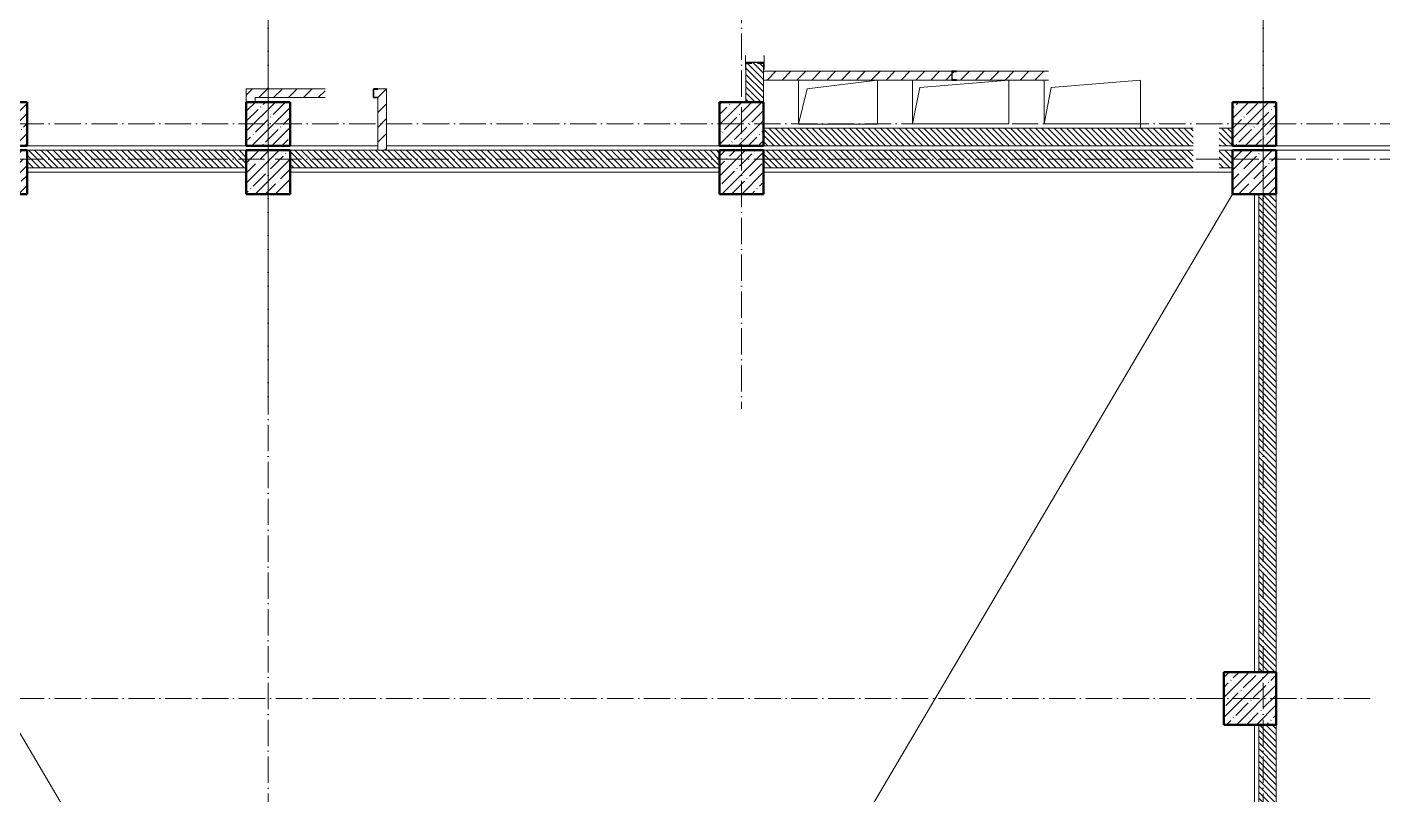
# Model space of a CAD drawing. Header units: millimetres. Extents: x -401725 to 250493, y 305116 to 802890.
# Drawn here: x 217429 to 232895, y 494597 to 503351 of the extents above; entities that cross this region are included whole.
import ezdxf

# ---------------------------------------------------------------- set-up
doc = ezdxf.new("R2010")
doc.units = ezdxf.units.MM
doc.linetypes.add('50_200_ШТРИХ_1Т_ш5_п1_п1_', pattern=[700, 500, -100, 0, -100])
for name, color, linetype, lineweight in [('A-DETL-____-OTLN-4', 7, 'Continuous', 18), ('A-FLOR-____-OTLN', 7, 'Continuous', 9), ('A-GENM-____-MCUT', 7, 'Continuous', 25), ('A-GENM-____-OTLN', 7, 'Continuous', 9), ('A-GENM-____-OTLN-1', 7, 'Continuous', 25), ('A-WALL-____-MCUT', 7, 'Continuous', 13), ('A-WALL-____-MCUT-3', 7, 'Continuous', 9), ('A-WALL-____-PATT-1', 7, 'Continuous', 9), ('A-WALL-FNSH-MCUT-1', 7, 'Continuous', 9), ('S-COLS-____-MCUT', 7, 'Continuous', 50), ('S-COLS-____-OTLN', 7, 'Continuous', 9), ('S-GRID-____-OTLN-1', 7, '50_200_ШТРИХ_1Т_ш5_п1_п1_', 9)]:
    doc.layers.add(name, color=color, linetype=linetype, lineweight=lineweight)
pattern_1 = [(45, (-89000, -42681.04), (-114.04925, 114.04925), []), (45, (-88885.95, -42681.04), (-114.04925, 114.04925), [201.613, -40.323, 3.353, -36.97])]
pattern_2 = [(45, (-77750, -42681.04), (-114.04925, 114.04925), []), (45, (-77635.95, -42681.04), (-114.04925, 114.04925), [201.613, -40.323, 3.353, -36.97])]
pattern_3 = [(45, (-83150, -42681.04), (-114.04925, 114.04925), []), (45, (-83035.95, -42681.04), (-114.04925, 114.04925), [201.613, -40.323, 3.353, -36.97])]
pattern_4 = [(135, (142429.057, 459015.94), (-35.35534, -35.35534), [])]
pattern_5 = [(45, (-74750, -43231.04), (-114.04925, 114.04925), []), (45, (-74635.95, -43231.04), (-114.04925, 114.04925), [201.613, -40.323, 3.353, -36.97])]
pattern_6 = [(45, (-77750, -43231.04), (-114.04925, 114.04925), []), (45, (-77635.95, -43231.04), (-114.04925, 114.04925), [201.613, -40.323, 3.353, -36.97])]
pattern_7 = [(45, (-74750, -42681.04), (-114.04925, 114.04925), []), (45, (-74635.95, -42681.04), (-114.04925, 114.04925), [201.613, -40.323, 3.353, -36.97])]
pattern_8 = [(45, (-83150, -43231.04), (-114.04925, 114.04925), []), (45, (-83035.95, -43231.04), (-114.04925, 114.04925), [201.613, -40.323, 3.353, -36.97])]
pattern_9 = [(45, (-89000, -43231.04), (-114.04925, 114.04925), []), (45, (-88885.95, -43231.04), (-114.04925, 114.04925), [201.613, -40.323, 3.353, -36.97])]
pattern_10 = [(45, (142429.06, 459015.94), (-84.85281, 84.85281), [])]

# ---------------------------------------------------------------- blocks, each defined once
blk = doc.blocks.new('BSC_Колонна _Прямоугольная - 500х500-V33-АР1_План отверстий 3 этажа в осях 1-64_Ю-ЯЯ')
at = {"layer": 'S-COLS-____-OTLN'}
h = blk.add_hatch(dxfattribs=at)
h.set_pattern_fill('FP_41', color=256, style=0, pattern_type=2)
h.set_pattern_definition(pattern_1)
h.paths.add_polyline_path([(-250, -250), (250, -250), (250, 250), (-250, 250)], flags=0)
at = {"layer": 'S-COLS-____-MCUT'}
for p, q in [((250, 250), (-250, 250)), ((-250, 250), (-250, -250)), ((250, -250), (250, 250)), ((-250, -250), (250, -250))]:
    blk.add_line(p, q, dxfattribs=at)
blk = doc.blocks.new('BSC_Колонна _Прямоугольная - 500х500-V34-АР1_План отверстий 3 этажа в осях 1-64_Ю-ЯЯ')
at = {"layer": 'S-COLS-____-OTLN'}
h = blk.add_hatch(dxfattribs=at)
h.set_pattern_fill('FP_42', color=256, style=0, pattern_type=2)
h.set_pattern_definition(pattern_2)
h.paths.add_polyline_path([(-250, -250), (250, -250), (250, 250), (-250, 250)], flags=0)
at = {"layer": 'S-COLS-____-MCUT'}
for p, q in [((250, 250), (-250, 250)), ((-250, 250), (-250, -250)), ((250, -250), (250, 250)), ((-250, -250), (250, -250))]:
    blk.add_line(p, q, dxfattribs=at)
blk = doc.blocks.new('BSC_Колонна _Прямоугольная - 500х500-V35-АР1_План отверстий 3 этажа в осях 1-64_Ю-ЯЯ')
at = {"layer": 'S-COLS-____-OTLN'}
h = blk.add_hatch(dxfattribs=at)
h.set_pattern_fill('FP_43', color=256, style=0, pattern_type=2)
h.set_pattern_definition(pattern_3)
h.paths.add_polyline_path([(-250, -250), (250, -250), (250, 250), (-250, 250)], flags=0)
at = {"layer": 'S-COLS-____-MCUT'}
for p, q in [((250, 250), (-250, 250)), ((-250, 250), (-250, -250)), ((250, -250), (250, 250)), ((-250, -250), (250, -250))]:
    blk.add_line(p, q, dxfattribs=at)
blk = doc.blocks.new('BSC_Колонна _Прямоугольная - 500х500-V56-АР1_План отверстий 3 этажа в осях 1-64_Ю-ЯЯ')
at = {"layer": 'S-COLS-____-OTLN'}
h = blk.add_hatch(dxfattribs=at)
h.set_pattern_fill('FP_64', color=256, style=0, pattern_type=2)
h.set_pattern_definition(pattern_5)
h.paths.add_polyline_path([(-250, -250), (250, -250), (250, 250), (-250, 250)], flags=0)
at = {"layer": 'S-COLS-____-MCUT'}
for p, q in [((250, 250), (-250, 250)), ((-250, 250), (-250, -250)), ((250, -250), (250, 250)), ((-250, -250), (250, -250))]:
    blk.add_line(p, q, dxfattribs=at)
blk = doc.blocks.new('BSC_Колонна _Прямоугольная - 500х500-V118-АР1_План отверстий 3 этажа в осях 1-64_Ю-ЯЯ')
at = {"layer": 'S-COLS-____-OTLN'}
h = blk.add_hatch(dxfattribs=at)
h.set_pattern_fill('FP_123', color=256, style=0, pattern_type=2)
h.set_pattern_definition(pattern_6)
h.paths.add_polyline_path([(-250, -250), (250, -250), (250, 250), (-250, 250)], flags=0)
at = {"layer": 'S-COLS-____-MCUT'}
for p, q in [((250, 250), (-250, 250)), ((-250, 250), (-250, -250)), ((250, -250), (250, 250)), ((-250, -250), (250, -250))]:
    blk.add_line(p, q, dxfattribs=at)
blk = doc.blocks.new('BSC_Колонна _Прямоугольная - 500х500-V119-АР1_План отверстий 3 этажа в осях 1-64_Ю-ЯЯ')
at = {"layer": 'S-COLS-____-OTLN'}
h = blk.add_hatch(dxfattribs=at)
h.set_pattern_fill('FP_124', color=256, style=0, pattern_type=2)
h.set_pattern_definition(pattern_7)
h.paths.add_polyline_path([(-250, -250), (250, -250), (250, 250), (-250, 250), (-250, 12)], flags=0)
at = {"layer": 'S-COLS-____-MCUT'}
for p, q in [((250, 250), (-250, 250)), ((-250, 250), (-250, -250)), ((250, -250), (250, 250)), ((-250, -250), (250, -250))]:
    blk.add_line(p, q, dxfattribs=at)
blk = doc.blocks.new('BSC_Колонна _Прямоугольная - 500х500-V120-АР1_План отверстий 3 этажа в осях 1-64_Ю-ЯЯ')
at = {"layer": 'S-COLS-____-OTLN'}
h = blk.add_hatch(dxfattribs=at)
h.set_pattern_fill('FP_125', color=256, style=0, pattern_type=2)
h.set_pattern_definition(pattern_8)
h.paths.add_polyline_path([(-250, -250), (250, -250), (250, 250), (-250, 250)], flags=0)
at = {"layer": 'S-COLS-____-MCUT'}
for p, q in [((250, 250), (-250, 250)), ((-250, 250), (-250, -250)), ((250, -250), (250, 250)), ((-250, -250), (250, -250))]:
    blk.add_line(p, q, dxfattribs=at)
blk = doc.blocks.new('BSC_Колонна _Прямоугольная - 500х500-V121-АР1_План отверстий 3 этажа в осях 1-64_Ю-ЯЯ')
at = {"layer": 'S-COLS-____-OTLN'}
h = blk.add_hatch(dxfattribs=at)
h.set_pattern_fill('FP_126', color=256, style=0, pattern_type=2)
h.set_pattern_definition(pattern_9)
h.paths.add_polyline_path([(-250, -250), (250, -250), (250, 250), (-250, 250)], flags=0)
at = {"layer": 'S-COLS-____-MCUT'}
for p, q in [((250, 250), (-250, 250)), ((-250, 250), (-250, -250)), ((250, -250), (250, 250)), ((-250, -250), (250, -250))]:
    blk.add_line(p, q, dxfattribs=at)
blk = doc.blocks.new('154_Фахверк_СКБ_Швеллер - Тип_100_3960-28515122-АР1_План отверстий 3 этажа в осях 1-64_Ю-ЯЯ')
at = {"layer": 'A-GENM-____-MCUT'}
for p, q in [((175, 50), (125, 50)), ((125, 50), (125, -50)), ((128, 47), (175, 47)), ((128, -47), (128, 47)), ((175, 47), (175, 50)), ((125, -50), (175, -50)), ((175, -47), (128, -47)), ((175, -50), (175, -47))]:
    blk.add_line(p, q, dxfattribs=at)
blk = doc.blocks.new('154_Стойка_СКБ_Уголок - СМ-2480_200-28346303-АР1_План отверстий 3 этажа в осях 1-64_Ю-ЯЯ')
at = {"layer": 'A-GENM-____-MCUT'}
for p, q in [((125, 156), (125, 81)), ((200, 156), (125, 156)), ((200, 150), (200, 156)), ((125, 81), (131, 81)), ((131, 19), (125, 19)), ((125, 19), (125, -56)), ((131, 81), (131, 150)), ((131, 150), (200, 150)), ((131, -50), (131, 19)), ((125, -56), (200, -56)), ((200, -50), (131, -50)), ((200, -56), (200, -50))]:
    blk.add_line(p, q, dxfattribs=at)
blk = doc.blocks.new('Стойка_Влож_Полоса боковая - Полоса-V164-АР1_План отверстий 3 этажа в осях 1-64_Ю-ЯЯ')
at = {"layer": 'A-GENM-____-OTLN'}
for p, q in [((-5, 60), (0, 60)), ((-5, -60), (-5, 60)), ((0, 31), (0, -31)), ((0, -60), (-5, -60))]:
    blk.add_line(p, q, dxfattribs=at)
blk = doc.blocks.new('Стойка_Влож_Уголок_Опорный - Уголок-28213941-АР1_План отверстий 3 этажа в осях 1-64_Ю-ЯЯ')
at = {"layer": 'A-GENM-____-OTLN'}
for p, q in [((-212, -6), (-212, 0)), ((0, 0), (0, -6)), ((-212, -75), (-212, -6)), ((-212, -6), (-206, -6)), ((-212, -75), (-206, -75)), ((-6, -6), (0, -6)), ((-6, -75), (0, -75)), ((0, -6), (0, -75))]:
    blk.add_line(p, q, dxfattribs=at)
blk = doc.blocks.new('AR_Отверстие прямоугольное _в плите_ - AR_Отверстие прямоугольное _в плите_-30552730-АР1_План отверстий 3 этажа в осях 1-64_Ю-ЯЯ')
at = {"layer": 'A-GENM-____-OTLN'}
for p, q in [((450, 250), (-450, 250)), ((-450, 250), (-450, -250)), ((-350, 150), (450, 250)), ((450, -250), (450, 250)), ((-450, -250), (-350, 150)), ((-450, -250), (450, -250))]:
    blk.add_line(p, q, dxfattribs=at)
blk = doc.blocks.new('AR_Отверстие прямоугольное _в плите_ - AR_Отверстие прямоугольное _в плите_-V202-АР1_План отверстий 3 этажа в осях 1-64_Ю-ЯЯ')
at = {"layer": 'A-GENM-____-OTLN'}
for p, q in [((-550, 250), (-550, -250)), ((-550, -250), (-467, 167)), ((-467, 167), (550, 250)), ((550, -250), (550, 250)), ((-550, -250), (550, -250))]:
    blk.add_line(p, q, dxfattribs=at)
blk = doc.blocks.new('AR_Отверстие прямоугольное _в плите_ - AR_Отверстие прямоугольное _в плите_-V203-АР1_План отверстий 3 этажа в осях 1-64_Ю-ЯЯ')
at = {"layer": 'A-GENM-____-OTLN'}
for p, q in [((-550, 250), (-550, -250)), ((-550, -250), (-467, 167)), ((-467, 167), (550, 250)), ((-550, -250), (550, -250))]:
    blk.add_line(p, q, dxfattribs=at)
blk = doc.blocks.new('154_Фахверк_СКБ_Швеллер - Тип_100_3960_зеркало-36793856-АР1_План отверстий 3 этажа в осях 1-64_Ю-ЯЯ')
at = {"layer": 'A-GENM-____-MCUT'}
for p, q in [((175, 50), (125, 50)), ((125, 50), (125, -50)), ((128, 47), (175, 47)), ((128, -47), (128, 47)), ((175, 47), (175, 50)), ((125, -50), (175, -50)), ((175, -47), (128, -47)), ((175, -50), (175, -47))]:
    blk.add_line(p, q, dxfattribs=at)
blk = doc.blocks.new('BSC_Колонна _Прямоугольная - 500х500-25642906-АР1_План отверстий 3 этажа в осях 1-64_А-ГГ')
at = {"layer": 'S-COLS-____-OTLN'}
h = blk.add_hatch(dxfattribs=at)
h.set_pattern_fill('FP_48', color=256, style=0, pattern_type=2)
h.set_pattern_definition(pattern_1)
h.paths.add_polyline_path([(-250, -250), (250, -250), (250, 250), (-250, 250)], flags=0)
at = {"layer": 'S-COLS-____-MCUT'}
for p, q in [((250, 250), (-250, 250)), ((-250, 250), (-250, -250)), ((250, -250), (250, 250)), ((-250, -250), (250, -250))]:
    blk.add_line(p, q, dxfattribs=at)
blk = doc.blocks.new('BSC_Колонна _Прямоугольная - 600х600-26981669-АР1_План отверстий 3 этажа в осях 1-64_А-ГГ')
at = {"layer": 'S-COLS-____-OTLN'}
h = blk.add_hatch(dxfattribs=at)
h.set_pattern_fill('FP_54', color=256, style=0, pattern_type=2)
h.set_pattern_definition([(45, (-88950, -36681.04), (-114.04925, 114.04925), []), (45, (-88835.95, -36681.04), (-114.04925, 114.04925), [201.613, -40.323, 3.353, -36.97])])
h.paths.add_polyline_path([(-300, -300), (300, -300), (300, 300), (-300, 300)], flags=0)
at = {"layer": 'S-COLS-____-MCUT'}
for p, q in [((300, 300), (-300, 300)), ((-300, 300), (-300, -300)), ((300, -300), (300, 300)), ((-300, -300), (300, -300))]:
    blk.add_line(p, q, dxfattribs=at)
blk = doc.blocks.new('BSC_Колонна _Прямоугольная - 500х500-V21-АР1_План отверстий 3 этажа в осях 1-64_А-ГГ')
at = {"layer": 'S-COLS-____-OTLN'}
h = blk.add_hatch(dxfattribs=at)
h.set_pattern_fill('FP_58', color=256, style=0, pattern_type=2)
h.set_pattern_definition(pattern_2)
h.paths.add_polyline_path([(-250, -250), (250, -250), (250, 250), (-250, 250)], flags=0)
at = {"layer": 'S-COLS-____-MCUT'}
for p, q in [((250, 250), (-250, 250)), ((-250, 250), (-250, -250)), ((250, -250), (250, 250)), ((-250, -250), (250, -250))]:
    blk.add_line(p, q, dxfattribs=at)
blk = doc.blocks.new('BSC_Колонна _Прямоугольная - 500х500-V22-АР1_План отверстий 3 этажа в осях 1-64_А-ГГ')
at = {"layer": 'S-COLS-____-OTLN'}
h = blk.add_hatch(dxfattribs=at)
h.set_pattern_fill('FP_59', color=256, style=0, pattern_type=2)
h.set_pattern_definition(pattern_3)
h.paths.add_polyline_path([(-250, -250), (250, -250), (250, 250), (-250, 250)], flags=0)
at = {"layer": 'S-COLS-____-MCUT'}
for p, q in [((250, 250), (-250, 250)), ((-250, 250), (-250, -250)), ((250, -250), (250, 250)), ((-250, -250), (250, -250))]:
    blk.add_line(p, q, dxfattribs=at)
blk = doc.blocks.new('BSC_Колонна _Прямоугольная - 500х500-V87-АР1_План отверстий 3 этажа в осях 1-64_А-ГГ')
at = {"layer": 'S-COLS-____-OTLN'}
h = blk.add_hatch(dxfattribs=at)
h.set_pattern_fill('FP_124', color=256, style=0, pattern_type=2)
h.set_pattern_definition(pattern_5)
h.paths.add_polyline_path([(-250, -250), (250, -250), (250, 250), (-250, 250)], flags=0)
at = {"layer": 'S-COLS-____-MCUT'}
for p, q in [((250, 250), (-250, 250)), ((-250, 250), (-250, -250)), ((250, -250), (250, 250)), ((-250, -250), (250, -250))]:
    blk.add_line(p, q, dxfattribs=at)
blk = doc.blocks.new('BSC_Колонна _Прямоугольная - 500х500-V142-АР1_План отверстий 3 этажа в осях 1-64_А-ГГ')
at = {"layer": 'S-COLS-____-OTLN'}
h = blk.add_hatch(dxfattribs=at)
h.set_pattern_fill('FP_165', color=256, style=0, pattern_type=2)
h.set_pattern_definition(pattern_6)
h.paths.add_polyline_path([(-250, -250), (250, -250), (250, 250), (-250, 250)], flags=0)
at = {"layer": 'S-COLS-____-MCUT'}
for p, q in [((250, 250), (-250, 250)), ((-250, 250), (-250, -250)), ((250, -250), (250, 250)), ((-250, -250), (250, -250))]:
    blk.add_line(p, q, dxfattribs=at)
blk = doc.blocks.new('BSC_Колонна _Прямоугольная - 500х500-V143-АР1_План отверстий 3 этажа в осях 1-64_А-ГГ')
at = {"layer": 'S-COLS-____-OTLN'}
h = blk.add_hatch(dxfattribs=at)
h.set_pattern_fill('FP_166', color=256, style=0, pattern_type=2)
h.set_pattern_definition(pattern_7)
h.paths.add_polyline_path([(-250, -250), (250, -250), (250, 250), (-250, 250)], flags=0)
at = {"layer": 'S-COLS-____-MCUT'}
for p, q in [((250, 250), (-250, 250)), ((-250, 250), (-250, -250)), ((250, -250), (250, 250)), ((-250, -250), (250, -250))]:
    blk.add_line(p, q, dxfattribs=at)
blk = doc.blocks.new('BSC_Колонна _Прямоугольная - 500х500-V144-АР1_План отверстий 3 этажа в осях 1-64_А-ГГ')
at = {"layer": 'S-COLS-____-OTLN'}
h = blk.add_hatch(dxfattribs=at)
h.set_pattern_fill('FP_167', color=256, style=0, pattern_type=2)
h.set_pattern_definition(pattern_8)
h.paths.add_polyline_path([(-250, -250), (250, -250), (250, 250), (-250, 250)], flags=0)
at = {"layer": 'S-COLS-____-MCUT'}
for p, q in [((250, 250), (-250, 250)), ((-250, 250), (-250, -250)), ((250, -250), (250, 250)), ((-250, -250), (250, -250))]:
    blk.add_line(p, q, dxfattribs=at)
blk = doc.blocks.new('BSC_Колонна _Прямоугольная - 500х500-V145-АР1_План отверстий 3 этажа в осях 1-64_А-ГГ')
at = {"layer": 'S-COLS-____-OTLN'}
h = blk.add_hatch(dxfattribs=at)
h.set_pattern_fill('FP_168', color=256, style=0, pattern_type=2)
h.set_pattern_definition(pattern_9)
h.paths.add_polyline_path([(-250, -250), (250, -250), (250, 250), (-250, 250)], flags=0)
at = {"layer": 'S-COLS-____-MCUT'}
for p, q in [((250, 250), (-250, 250)), ((-250, 250), (-250, -250)), ((250, -250), (250, 250)), ((-250, -250), (250, -250))]:
    blk.add_line(p, q, dxfattribs=at)
blk = doc.blocks.new('154_Фахверк_СКБ_Швеллер - Тип_100_3960_зеркало-36793856-АР1_План отверстий 3 этажа в осях 1-64_А-ГГ')
at = {"layer": 'A-GENM-____-MCUT'}
for p, q in [((175, 50), (125, 50)), ((125, 50), (125, -50)), ((128, 47), (175, 47)), ((128, -47), (128, 47)), ((175, 47), (175, 50)), ((125, -50), (175, -50)), ((175, -47), (128, -47)), ((175, -50), (175, -47))]:
    blk.add_line(p, q, dxfattribs=at)

msp = doc.modelspace()

# ---------------------------------------------------------------- hatches: boundary and pattern name
at = {"layer": 'A-WALL-____-PATT-1'}
h = msp.add_hatch(dxfattribs=at)
h.set_pattern_fill('FP_9', color=256, style=0, pattern_type=2)
h.set_pattern_definition(pattern_4)
h.paths.add_polyline_path([(225829.0567, 502496.983), (225829.0567, 502940.983), (225760.0567, 502940.983), (225760.0567, 502946.983), (225698.0567, 502946.983), (225698.0567, 502940.983), (225629.0567, 502940.983), (225629.0567, 502496.983), (225789.0567, 502496.983)], flags=0)
h.paths.add_polyline_path([(225698.0567, 504646.983), (225760.0567, 504646.983), (225760.0567, 504652.983), (225829.0567, 504652.983), (225829.0567, 504946.983), (225629.0567, 504946.983), (225629.0567, 504652.983), (225698.0567, 504652.983)], flags=0)
h = msp.add_hatch(dxfattribs=at)
h.set_pattern_fill('FP_7', color=256, style=0, pattern_type=2)
h.set_pattern_definition(pattern_10)
h.paths.add_polyline_path([(225829.0567, 502746.983), (227979.0567, 502746.983), (227979.0567, 502846.983), (225829.0567, 502846.983)], flags=0)
h.paths.add_polyline_path([(228029.0567, 502746.983), (229079.0567, 502746.983), (229079.0567, 502846.983), (228029.0567, 502846.983), (228029.0567, 502843.983), (227982.0567, 502843.983), (227982.0567, 502749.983), (228029.0567, 502749.983)], flags=0)
h = msp.add_hatch(dxfattribs=at)
h.set_pattern_fill('FP_7', color=256, style=0, pattern_type=2)
h.set_pattern_definition(pattern_10)
h.paths.add_polyline_path([(220029.0567, 502496.983), (220029.0567, 502646.983), (219929.0567, 502646.983), (219929.0567, 502496.983)], flags=0)
h = msp.add_hatch(dxfattribs=at)
h.set_pattern_fill('FP_4', color=256, style=0, pattern_type=2)
h.set_pattern_definition(pattern_10)
h.paths.add_polyline_path([(220029.0567, 502496.983), (220029.0567, 502646.983), (219929.0567, 502646.983), (219929.0567, 502496.983)], flags=0)
h = msp.add_hatch(dxfattribs=at)
h.set_pattern_fill('FP_7', color=256, style=0, pattern_type=2)
h.set_pattern_definition(pattern_10)
h.paths.add_polyline_path([(220829.0567, 502546.983), (220829.0567, 502646.983), (220029.0567, 502646.983), (220029.0567, 502546.983), (220183.4594, 502546.983)], flags=0)
h.paths.add_polyline_path([(221529.0567, 502546.983), (221529.0567, 502646.983), (221429.0567, 502646.983), (221429.0567, 502643.983), (221382.0567, 502643.983), (221382.0567, 502549.983), (221429.0567, 502549.983), (221429.0567, 502546.983)], flags=0)
h = msp.add_hatch(dxfattribs=at)
h.set_pattern_fill('FP_4', color=256, style=0, pattern_type=2)
h.set_pattern_definition(pattern_10)
h.paths.add_polyline_path([(221429.0567, 502546.983), (221529.0567, 502546.983), (221529.0567, 502646.983), (221429.0567, 502646.983), (221429.0567, 502643.983), (221382.0567, 502643.983), (221382.0567, 502549.983), (221429.0567, 502549.983)], flags=0)
h.paths.add_polyline_path([(220029.0567, 502546.983), (220829.0567, 502546.983), (220829.0567, 502646.983), (220029.0567, 502646.983)], flags=0)
h = msp.add_hatch(dxfattribs=at)
h.set_pattern_fill('FP_7', color=256, style=0, pattern_type=2)
h.set_pattern_definition(pattern_10)
h.paths.add_polyline_path([(221529.0567, 501946.983), (221529.0567, 502546.983), (221429.0567, 502546.983), (221429.0567, 501946.983)], flags=0)
h = msp.add_hatch(dxfattribs=at)
h.set_pattern_fill('FP_4', color=256, style=0, pattern_type=2)
h.set_pattern_definition(pattern_10)
h.paths.add_polyline_path([(221529.0567, 501946.983), (221529.0567, 502546.983), (221429.0567, 502546.983), (221429.0567, 501946.983)], flags=0)
h = msp.add_hatch(dxfattribs=at)
h.set_pattern_fill('FP_9', color=256, style=0, pattern_type=2)
h.set_pattern_definition(pattern_4)
h.paths.add_polyline_path([(231029.0567, 501996.983), (231179.0567, 501996.983), (231179.0567, 502196.983), (231029.0567, 502196.983)], flags=0)
h.paths.add_polyline_path([(230729.0567, 501996.983), (230729.0567, 502196.983), (225829.0567, 502196.983), (225829.0567, 501996.983), (227253.3166, 501996.983)], flags=0)
h = msp.add_hatch(dxfattribs=at)
h.set_pattern_fill('FP_6', color=256, style=0, pattern_type=2)
h.set_pattern_definition(pattern_4)
h.paths.add_polyline_path([(231029.0567, 501996.983), (231179.0567, 501996.983), (231179.0567, 502196.983), (231029.0567, 502196.983)], flags=0)
h.paths.add_polyline_path([(230729.0567, 501996.983), (230729.0567, 502196.983), (225829.0567, 502196.983), (225829.0567, 501996.983), (227253.6656, 501996.983)], flags=0)
h = msp.add_hatch(dxfattribs=at)
h.set_pattern_fill('FP_9', color=256, style=0, pattern_type=2)
h.set_pattern_definition(pattern_4)
h.paths.add_polyline_path([(219929.0567, 501746.983), (219929.0567, 501946.983), (217429.0567, 501946.983), (217429.0567, 501746.983), (218415.9952, 501746.983)], flags=0)
h = msp.add_hatch(dxfattribs=at)
h.set_pattern_fill('FP_6', color=256, style=0, pattern_type=2)
h.set_pattern_definition(pattern_4)
h.paths.add_polyline_path([(219929.0567, 501746.983), (219929.0567, 501946.983), (217429.0567, 501946.983), (217429.0567, 501746.983), (218416.3442, 501746.983)], flags=0)
h = msp.add_hatch(dxfattribs=at)
h.set_pattern_fill('FP_9', color=256, style=0, pattern_type=2)
h.set_pattern_definition(pattern_4)
h.paths.add_polyline_path([(225329.0567, 501746.983), (225329.0567, 501946.983), (220429.0567, 501946.983), (220429.0567, 501746.983), (223718.388, 501746.983)], flags=0)
h = msp.add_hatch(dxfattribs=at)
h.set_pattern_fill('FP_6', color=256, style=0, pattern_type=2)
h.set_pattern_definition(pattern_4)
h.paths.add_polyline_path([(225329.0567, 501746.983), (225329.0567, 501946.983), (220429.0567, 501946.983), (220429.0567, 501746.983), (223718.737, 501746.983)], flags=0)
h = msp.add_hatch(dxfattribs=at)
h.set_pattern_fill('FP_9', color=256, style=0, pattern_type=2)
h.set_pattern_definition(pattern_4)
h.paths.add_polyline_path([(231029.0567, 501746.983), (231179.0567, 501746.983), (231179.0567, 501946.983), (231029.0567, 501946.983)], flags=0)
h.paths.add_polyline_path([(230729.0567, 501746.983), (230729.0567, 501946.983), (225829.0567, 501946.983), (225829.0567, 501746.983), (227253.3166, 501746.983)], flags=0)
h = msp.add_hatch(dxfattribs=at)
h.set_pattern_fill('FP_6', color=256, style=0, pattern_type=2)
h.set_pattern_definition(pattern_4)
h.paths.add_polyline_path([(231029.0567, 501746.983), (231179.0567, 501746.983), (231179.0567, 501946.983), (231029.0567, 501946.983)], flags=0)
h.paths.add_polyline_path([(230729.0567, 501746.983), (230729.0567, 501946.983), (225829.0567, 501946.983), (225829.0567, 501746.983), (227253.6656, 501746.983)], flags=0)
h = msp.add_hatch(dxfattribs=at)
h.set_pattern_fill('FP_6', color=256, style=0, pattern_type=2)
h.set_pattern_definition(pattern_4)
h.paths.add_polyline_path([(231679.0567, 495996.983), (231679.0567, 501446.983), (231479.0567, 501446.983), (231479.0567, 495996.983)], flags=0)
h = msp.add_hatch(dxfattribs=at)
h.set_pattern_fill('FP_6', color=256, style=0, pattern_type=2)
h.set_pattern_definition(pattern_4)
h.paths.add_polyline_path([(231679.0567, 489996.983), (231679.0567, 495396.983), (231479.0567, 495396.983), (231479.0567, 489996.983)], flags=0)

# ---------------------------------------------------------------- linework, layer by layer
at = {"layer": 'A-DETL-____-OTLN-4'}
for p, q in [((213779.0567, 471946.983), (231179.0567, 501446.983)), ((213779.0567, 501346.983), (231179.0567, 471846.983))]:
    msp.add_line(p, q, dxfattribs=at)
at = {"layer": 'A-FLOR-____-OTLN'}
for p, q in [((226229.0567, 502745.733), (227129.0567, 502745.733)), ((226229.0567, 502245.733), (226229.0567, 502745.733)), ((227129.0567, 502745.733), (227129.0567, 502245.733)), ((227529.0567, 502246.983), (227529.0567, 502746.983)), ((228629.0567, 502746.983), (228629.0567, 502246.983)), ((229029.0567, 502246.983), (229029.0567, 502746.983)), ((227129.0567, 502245.733), (226229.0567, 502245.733)), ((228629.0567, 502246.983), (227529.0567, 502246.983)), ((230129.0567, 502246.983), (229029.0567, 502246.983)), ((217429.0567, 501996.983), (219929.0567, 501996.983)), ((217429.0567, 501996.983), (219929.0567, 501996.983)), ((220429.0567, 501996.983), (221429.0567, 501996.983)), ((220429.0567, 501996.983), (221429.0567, 501996.983)), ((221529.0567, 501996.983), (225329.0567, 501996.983)), ((221529.0567, 501996.983), (225329.0567, 501996.983)), ((231679.0567, 501996.983), (235129.0567, 501996.983)), ((231679.0567, 501996.983), (235129.0567, 501996.983)), ((235129.0567, 501946.983), (231679.0567, 501946.983)), ((235129.0567, 501946.983), (231679.0567, 501946.983)), ((217429.0567, 501696.983), (219929.0567, 501696.983)), ((217429.0567, 501696.983), (219929.0567, 501696.983)), ((220429.0567, 501696.983), (225329.0567, 501696.983)), ((220429.0567, 501696.983), (225329.0567, 501696.983)), ((225829.0567, 501696.983), (231179.0567, 501696.983)), ((225829.0567, 501696.983), (231179.0567, 501696.983)), ((231429.0567, 501446.983), (231429.0567, 495996.983)), ((231429.0567, 495396.983), (231429.0567, 489996.983))]:
    msp.add_line(p, q, dxfattribs=at)
at = {"layer": 'A-WALL-____-MCUT'}
for p, q in [((225629.0567, 502871.983), (225629.0567, 502496.983)), ((225829.0567, 502496.983), (225829.0567, 502871.983)), ((230729.0567, 502196.983), (225829.0567, 502196.983)), ((231179.0567, 502196.983), (231029.0567, 502196.983)), ((219929.0567, 501946.983), (217429.0567, 501946.983)), ((225329.0567, 501946.983), (220429.0567, 501946.983)), ((225829.0567, 501996.983), (230729.0567, 501996.983)), ((230729.0567, 501946.983), (225829.0567, 501946.983)), ((231029.0567, 501996.983), (231179.0567, 501996.983)), ((231179.0567, 501946.983), (231029.0567, 501946.983)), ((217429.0567, 501746.983), (219929.0567, 501746.983)), ((220429.0567, 501746.983), (225329.0567, 501746.983)), ((225829.0567, 501746.983), (230729.0567, 501746.983)), ((231029.0567, 501746.983), (231179.0567, 501746.983))]:
    msp.add_line(p, q, dxfattribs=at)
at = {"layer": 'A-WALL-____-MCUT-3'}
for p, q in [((230729.0567, 502196.983), (225829.0567, 502196.983)), ((231179.0567, 502196.983), (231029.0567, 502196.983)), ((219929.0567, 501946.983), (217429.0567, 501946.983)), ((225329.0567, 501946.983), (220429.0567, 501946.983)), ((225829.0567, 501996.983), (230729.0567, 501996.983)), ((230729.0567, 501946.983), (225829.0567, 501946.983)), ((231029.0567, 501996.983), (231179.0567, 501996.983)), ((231179.0567, 501946.983), (231029.0567, 501946.983)), ((217429.0567, 501746.983), (219929.0567, 501746.983)), ((220429.0567, 501746.983), (225329.0567, 501746.983)), ((225829.0567, 501746.983), (230729.0567, 501746.983)), ((231029.0567, 501746.983), (231179.0567, 501746.983)), ((231479.0567, 501446.983), (231479.0567, 495996.983)), ((231679.0567, 495996.983), (231679.0567, 501446.983)), ((231479.0567, 495396.983), (231479.0567, 489996.983)), ((231679.0567, 489996.983), (231679.0567, 495396.983))]:
    msp.add_line(p, q, dxfattribs=at)
at = {"layer": 'A-WALL-FNSH-MCUT-1'}
for p, q in [((227979.0567, 502846.983), (225829.0567, 502846.983)), ((229079.0567, 502846.983), (228029.0567, 502846.983)), ((219929.0567, 502646.983), (219929.0567, 502496.983)), ((220829.0567, 502646.983), (219929.0567, 502646.983)), ((219929.0567, 502646.983), (219929.0567, 502496.983)), ((220829.0567, 502646.983), (219929.0567, 502646.983)), ((221529.0567, 502646.983), (221429.0567, 502646.983)), ((221529.0567, 502646.983), (221429.0567, 502646.983)), ((221529.0567, 501946.983), (221529.0567, 502646.983)), ((221529.0567, 501946.983), (221529.0567, 502646.983)), ((225829.0567, 502746.983), (227979.0567, 502746.983)), ((228029.0567, 502746.983), (229079.0567, 502746.983)), ((230129.0567, 502746.983), (230129.0567, 502196.983)), ((220029.0567, 502496.983), (220029.0567, 502546.983)), ((220029.0567, 502546.983), (220829.0567, 502546.983)), ((220029.0567, 502496.983), (220029.0567, 502546.983)), ((220029.0567, 502546.983), (220829.0567, 502546.983)), ((221429.0567, 502546.983), (221429.0567, 501946.983)), ((221429.0567, 502546.983), (221429.0567, 501946.983))]:
    msp.add_line(p, q, dxfattribs=at)
at = {"layer": 'S-GRID-____-OTLN-1', "color": 251, "ltscale": 0.6, "true_color": 0x636466}
for p, q in [((220179.0567, 549908.7924), (220179.0567, 498996.983)), ((225579.0567, 549908.7924), (225579.0567, 498996.983)), ((231529.0567, 549908.7924), (231529.0567, 498996.983)), ((231529.0567, 508896.9006), (231529.0567, 454533.3346)), ((216901.3712, 502246.983), (246363.6265, 502246.983)), ((216901.3712, 502246.983), (246363.6265, 502246.983)), ((209755.8272, 501846.983), (246503.4633, 501846.983)), ((232747.844, 495696.983), (209755.8272, 495696.983))]:
    msp.add_line(p, q, dxfattribs=at)
at = {"layer": 'S-GRID-____-OTLN-1', "color": 146, "ltscale": 0.6, "true_color": 0x105689}
msp.add_line((220179.0567, 508896.9006), (220179.0567, 467585.8406), dxfattribs=at)

# ---------------------------------------------------------------- block references
at = {"layer": 'A-GENM-____-OTLN'}
for name, p, rotation in [('Стойка_Влож_Уголок_Опорный - Уголок-28213941-АР1_План отверстий 3 этажа в осях 1-64_Ю-ЯЯ', (225623.0567, 502946.983), 180), ('Стойка_Влож_Полоса боковая - Полоса-V164-АР1_План отверстий 3 этажа в осях 1-64_Ю-ЯЯ', (225729.0567, 502946.983), 269.9999999999999)]:
    msp.add_blockref(name, p, dxfattribs=dict(at, rotation=rotation))
for name, p in [('AR_Отверстие прямоугольное _в плите_ - AR_Отверстие прямоугольное _в плите_-30552730-АР1_План отверстий 3 этажа в осях 1-64_Ю-ЯЯ', (226679.0567, 502495.733)), ('AR_Отверстие прямоугольное _в плите_ - AR_Отверстие прямоугольное _в плите_-V202-АР1_План отверстий 3 этажа в осях 1-64_Ю-ЯЯ', (228079.0567, 502496.983)), ('AR_Отверстие прямоугольное _в плите_ - AR_Отверстие прямоугольное _в плите_-V203-АР1_План отверстий 3 этажа в осях 1-64_Ю-ЯЯ', (229579.0567, 502496.983))]:
    msp.add_blockref(name, p, dxfattribs=at)
at = {"layer": 'A-GENM-____-OTLN-1', "rotation": 269.9999999999999}
msp.add_blockref('154_Стойка_СКБ_Уголок - СМ-2480_200-28346303-АР1_План отверстий 3 этажа в осях 1-64_Ю-ЯЯ', (225679.0567, 503071.983), dxfattribs=at)
at = {"layer": 'A-GENM-____-OTLN-1'}
for name, p in [('154_Фахверк_СКБ_Швеллер - Тип_100_3960-28515122-АР1_План отверстий 3 этажа в осях 1-64_Ю-ЯЯ', (227854.0567, 502796.983)), ('154_Фахверк_СКБ_Швеллер - Тип_100_3960_зеркало-36793856-АР1_План отверстий 3 этажа в осях 1-64_Ю-ЯЯ', (221254.0567, 502596.983)), ('154_Фахверк_СКБ_Швеллер - Тип_100_3960_зеркало-36793856-АР1_План отверстий 3 этажа в осях 1-64_А-ГГ', (221254.0567, 502596.983))]:
    msp.add_blockref(name, p, dxfattribs=at)
at = {"layer": 'S-COLS-____-OTLN'}
for name, p in [('BSC_Колонна _Прямоугольная - 500х500-V56-АР1_План отверстий 3 этажа в осях 1-64_Ю-ЯЯ', (217179.0567, 502246.983)), ('BSC_Колонна _Прямоугольная - 500х500-V87-АР1_План отверстий 3 этажа в осях 1-64_А-ГГ', (217179.0567, 502246.983)), ('BSC_Колонна _Прямоугольная - 500х500-V118-АР1_План отверстий 3 этажа в осях 1-64_Ю-ЯЯ', (220179.0567, 502246.983)), ('BSC_Колонна _Прямоугольная - 500х500-V142-АР1_План отверстий 3 этажа в осях 1-64_А-ГГ', (220179.0567, 502246.983)), ('BSC_Колонна _Прямоугольная - 500х500-V120-АР1_План отверстий 3 этажа в осях 1-64_Ю-ЯЯ', (225579.0567, 502246.983)), ('BSC_Колонна _Прямоугольная - 500х500-V144-АР1_План отверстий 3 этажа в осях 1-64_А-ГГ', (225579.0567, 502246.983)), ('BSC_Колонна _Прямоугольная - 500х500-V121-АР1_План отверстий 3 этажа в осях 1-64_Ю-ЯЯ', (231429.0567, 502246.983)), ('BSC_Колонна _Прямоугольная - 500х500-V145-АР1_План отверстий 3 этажа в осях 1-64_А-ГГ', (231429.0567, 502246.983)), ('BSC_Колонна _Прямоугольная - 500х500-V119-АР1_План отверстий 3 этажа в осях 1-64_Ю-ЯЯ', (217179.0567, 501696.983)), ('BSC_Колонна _Прямоугольная - 500х500-V143-АР1_План отверстий 3 этажа в осях 1-64_А-ГГ', (217179.0567, 501696.983)), ('BSC_Колонна _Прямоугольная - 500х500-V34-АР1_План отверстий 3 этажа в осях 1-64_Ю-ЯЯ', (220179.0567, 501696.983)), ('BSC_Колонна _Прямоугольная - 500х500-V21-АР1_План отверстий 3 этажа в осях 1-64_А-ГГ', (220179.0567, 501696.983)), ('BSC_Колонна _Прямоугольная - 500х500-V35-АР1_План отверстий 3 этажа в осях 1-64_Ю-ЯЯ', (225579.0567, 501696.983)), ('BSC_Колонна _Прямоугольная - 500х500-V22-АР1_План отверстий 3 этажа в осях 1-64_А-ГГ', (225579.0567, 501696.983)), ('BSC_Колонна _Прямоугольная - 500х500-V33-АР1_План отверстий 3 этажа в осях 1-64_Ю-ЯЯ', (231429.0567, 501696.983)), ('BSC_Колонна _Прямоугольная - 500х500-25642906-АР1_План отверстий 3 этажа в осях 1-64_А-ГГ', (231429.0567, 501696.983)), ('BSC_Колонна _Прямоугольная - 600х600-26981669-АР1_План отверстий 3 этажа в осях 1-64_А-ГГ', (231379.0567, 495696.983))]:
    msp.add_blockref(name, p, dxfattribs=at)

doc.saveas('drawing.dxf')
